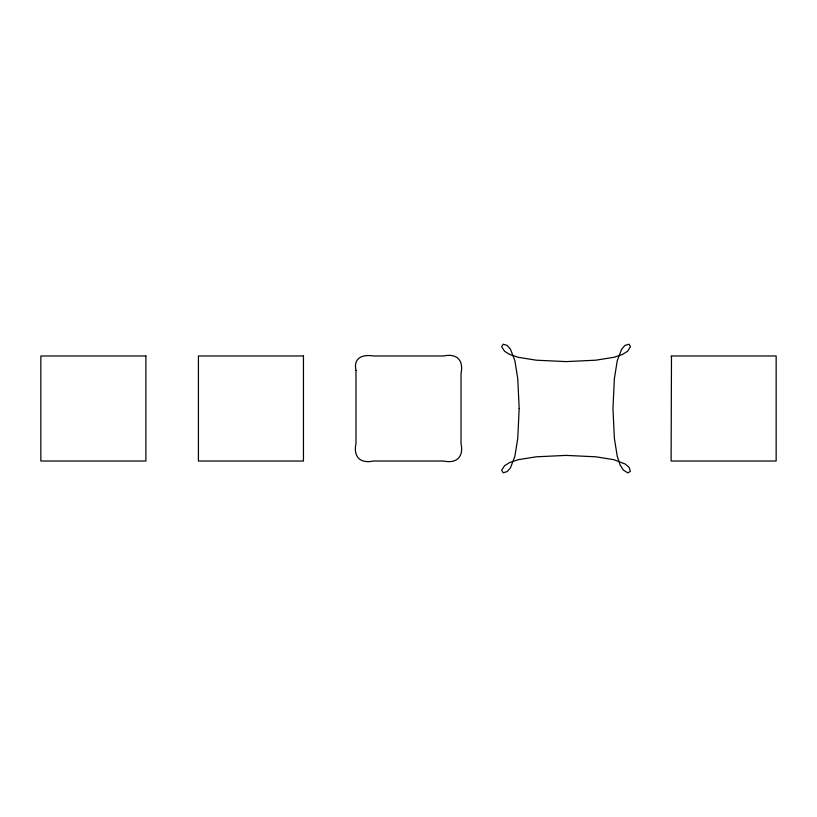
<?xml version="1.0" encoding="UTF-8"?>
<svg xmlns="http://www.w3.org/2000/svg" width="817" height="817" viewBox="0 0 817 817"><rect width="100%" height="100%" fill="white"/><g stroke="black" fill="none" stroke-linecap="round" stroke-linejoin="round"><path stroke-width="1.23" d="M355.987 370.407L355.977 443.519C353.138 456.785 360.215 463.862 373.481 461.023L443.519 461.023C456.785 463.862 463.862 456.785 461.023 443.519L461.023 373.481C463.862 360.215 456.785 353.138 443.519 355.977L373.481 355.977C362.758 354.18 353.128 357.713 355.987 370.407M671.482 357.141L671.104 461.023L776.15 461.023L776.15 355.977L671.104 355.977L671.482 357.141M519.173 408.5L517.764 438.28L514.863 456.376L510.462 467.794L507.214 471.572L503.16 472.788L501.669 470.255L504.538 465.741L509.747 462.504L518.182 459.705L536.289 456.805L566.069 455.396L595.838 456.805L613.945 459.705L625.352 464.097L629.141 467.355L630.356 471.409L627.813 472.89L623.3 470.02L620.072 464.812L617.264 456.376L614.364 438.28L612.954 408.5L614.364 378.72L617.264 360.624L621.666 349.206L624.913 345.428L628.967 344.212L630.458 346.745L627.589 351.259L622.38 354.496L613.945 357.295L595.838 360.195L566.069 361.604L536.289 360.195L518.182 357.295L509.747 354.496L504.538 351.259L501.669 346.745L503.16 344.212L507.214 345.428L510.462 349.206L514.863 360.624L517.764 378.72L519.173 408.5M145.896 355.977L40.85 355.977L40.85 461.023L145.896 461.023L145.896 355.977M303.454 355.977L198.419 355.977L198.419 461.023L303.454 461.023L303.454 355.977"/></g></svg>
